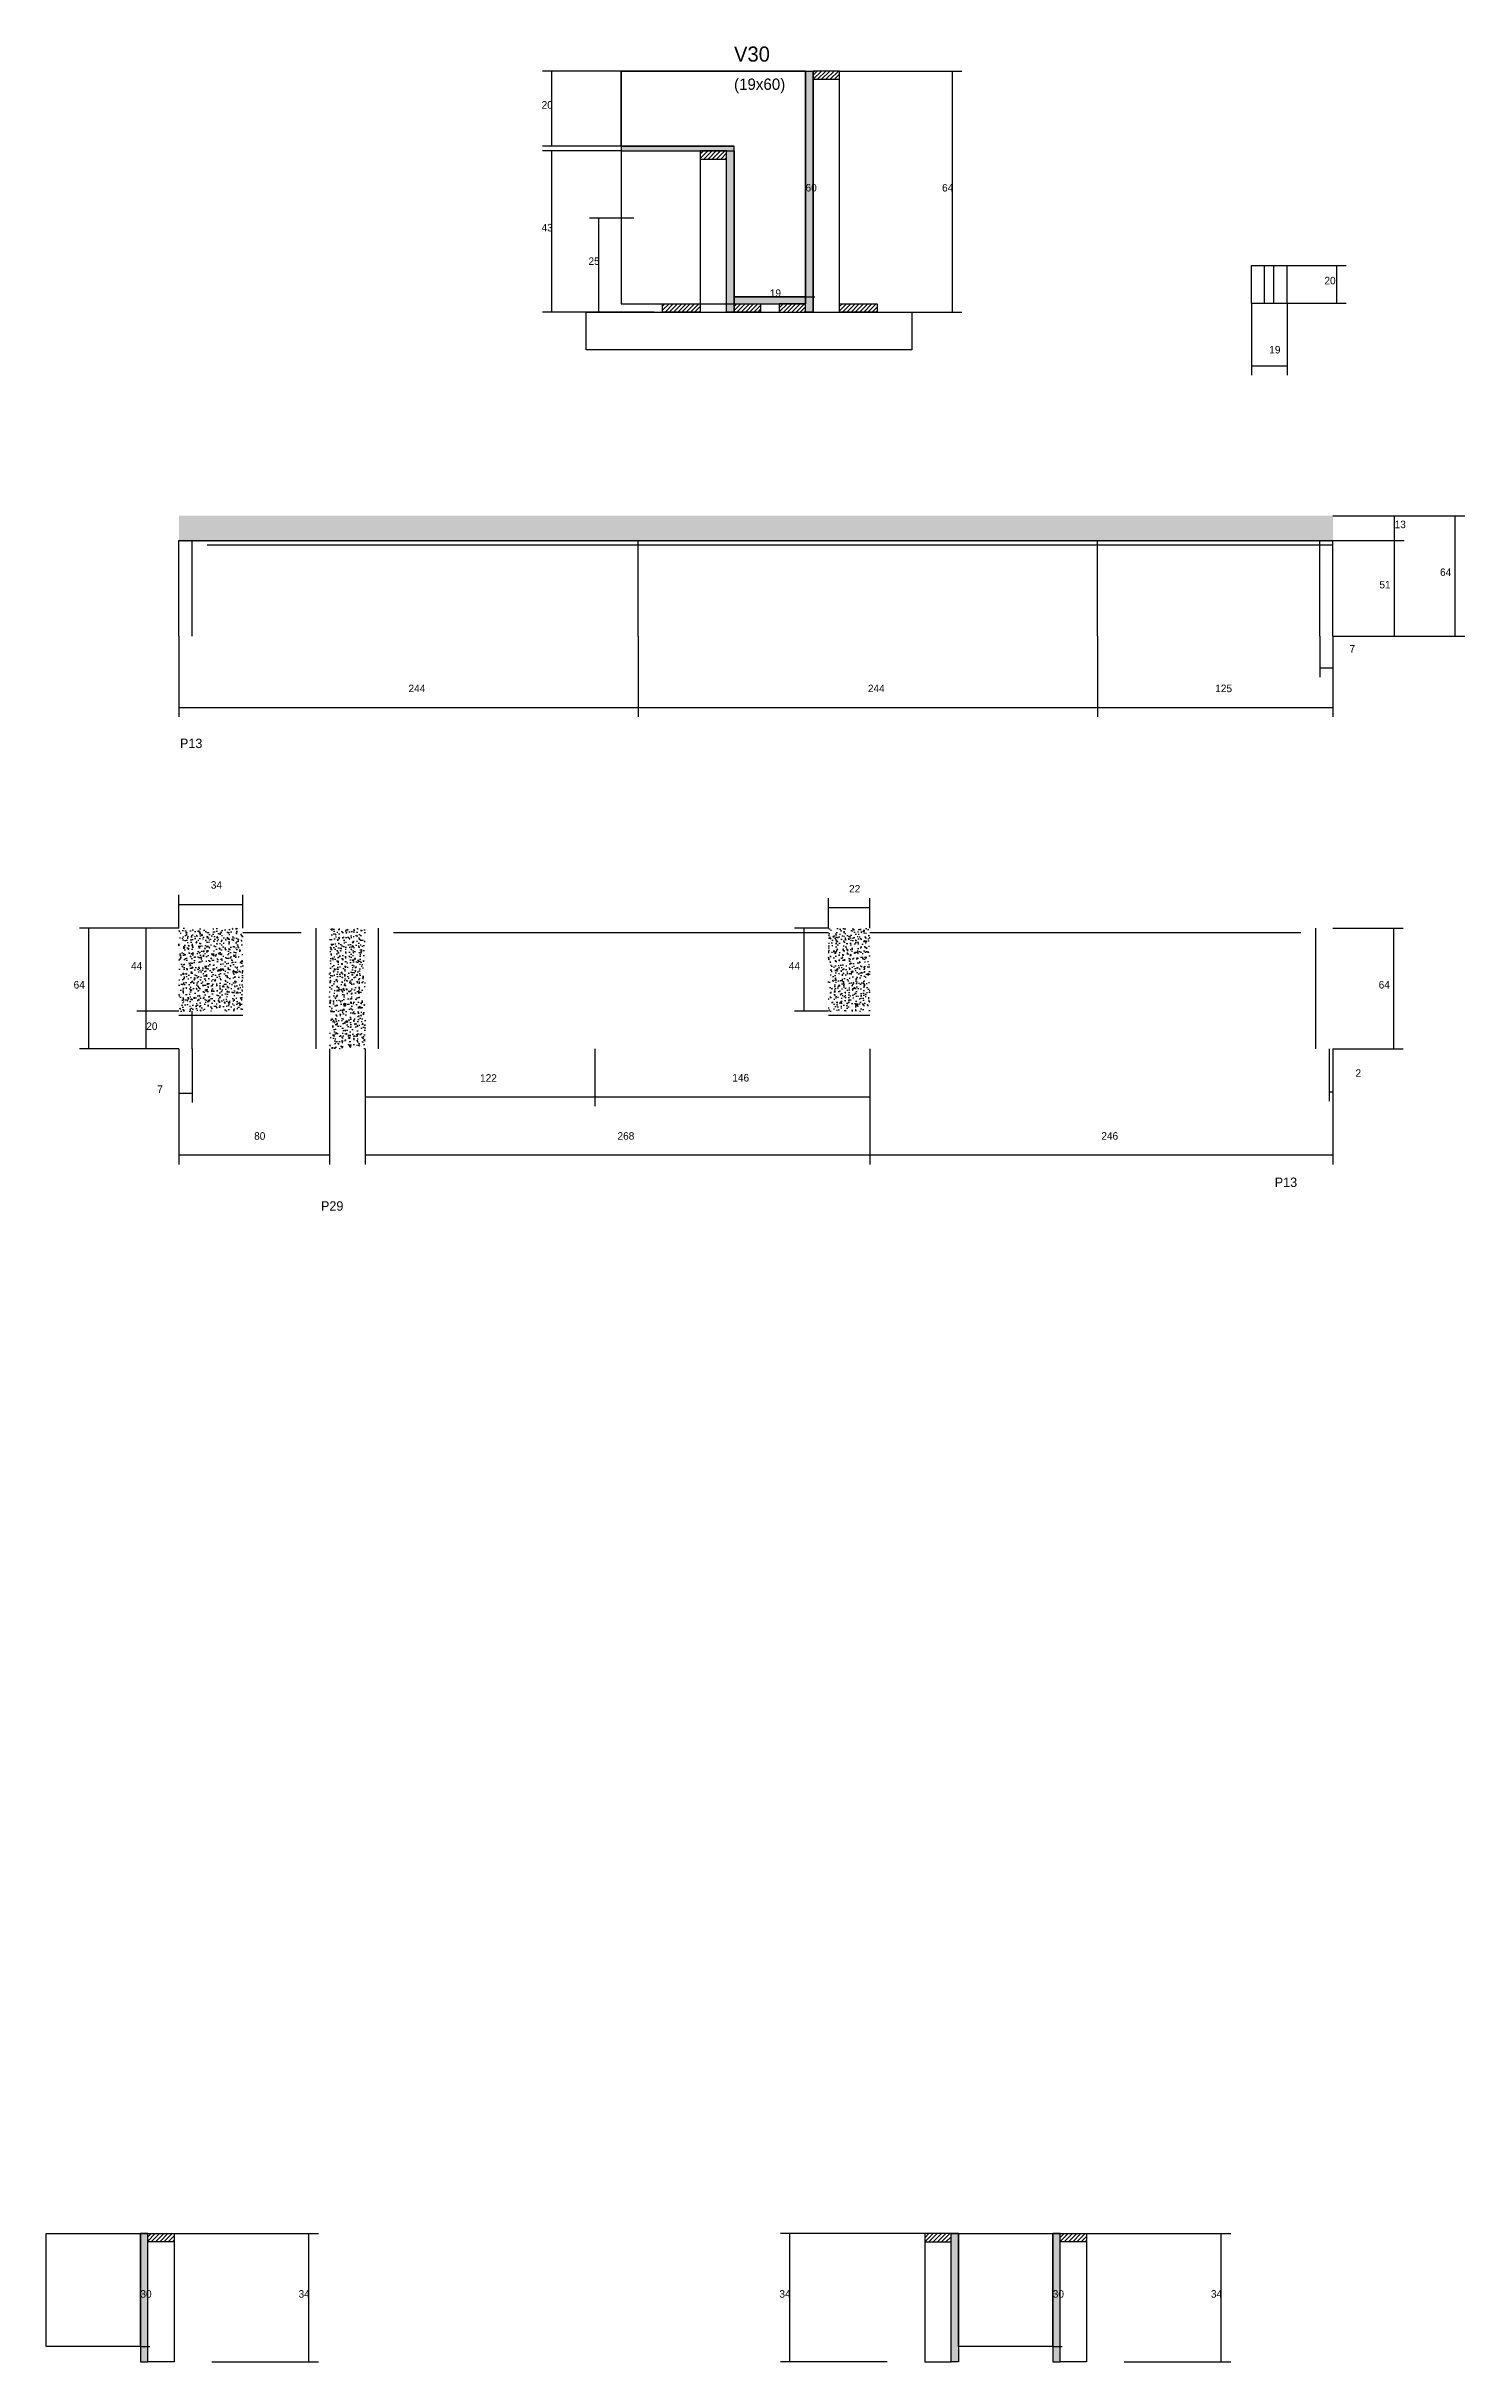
# Model space of a CAD drawing. Header units: metres. Extents: x 139408 to 140162, y 28510 to 29740.
import ezdxf

# ---------------------------------------------------------------- set-up
doc = ezdxf.new("R2010")
doc.units = ezdxf.units.M
for name, color, linetype in [('CONCRETO', 251, 'Continuous'), ('COTA', 241, 'Continuous'), ('Cota Seção (2x)', 4, 'Continuous'), ('Hachura', 253, 'Continuous'), ('Madeira', 126, 'Continuous'), ('NOMENCLATURA', 7, 'Continuous'), ('Painéis', 200, 'Continuous'), ('SARR_2.2x7', 40, 'Continuous'), ('Texto Seção', 7, 'Continuous')]:
    doc.layers.add(name, color=color, linetype=linetype)

msp = doc.modelspace()

# ---------------------------------------------------------------- hatches: boundary and pattern name
at = {"layer": 'COTA'}
h = msp.add_hatch(dxfattribs=at)
h.set_pattern_fill('AR-CONC', scale=0.03)
h.paths.add_polyline_path([(139478.6, 29490.3), (139478.6, 29476.3), (139478.6, 29476.3), (140091.6, 29476.3), (140091.6, 29476.3), (140091.6, 29490.3), (140091.6, 29490.3), (139478.6, 29490.3)])
h = msp.add_hatch(dxfattribs=at)
h.set_pattern_fill('AR-CONC', scale=0.03)
h.paths.add_polyline_path([(139512.6, 29271.2), (139478.6, 29271.2), (139478.6, 29227.2), (139512.6, 29227.2)])
h = msp.add_hatch(dxfattribs=at)
h.set_pattern_fill('AR-CONC', scale=0.03)
h.paths.add_polyline_path([(139558.6, 29207.2), (139577.6, 29207.2), (139577.6, 29271.2), (139558.6, 29271.2)])
h = msp.add_hatch(dxfattribs=at)
h.set_pattern_fill('AR-CONC', scale=0.03)
h.paths.add_polyline_path([(139823.6, 29227.2), (139845.6, 29227.2), (139845.6, 29271.2), (139823.6, 29271.2)])
at = {"layer": 'Hachura'}
h = msp.add_hatch(color=8, dxfattribs=at)
h.dxf.hatch_style = 1
h.paths.add_polyline_path([(139811.5, 29726.5), (139815.5, 29726.5), (139815.5, 29726.5), (139815.5, 29598.5), (139815.5, 29598.5), (139811.5, 29598.5), (139811.5, 29598.5), (139811.5, 29726.5)])
h = msp.add_hatch(dxfattribs=at)
h.set_pattern_fill('ANSI31', scale=0.5)
h.paths.add_polyline_path([(139829.5, 29722.1), (139829.5, 29726.5), (139829.5, 29726.5), (139815.5, 29726.5), (139815.5, 29726.5), (139815.5, 29722.1), (139815.5, 29722.1), (139829.5, 29722.1)])
h = msp.add_hatch(color=8, dxfattribs=at)
h.dxf.hatch_style = 1
h.paths.add_polyline_path([(139773.5, 29684.1), (139773.5, 29686.5), (139773.5, 29686.5), (139713.5, 29686.5), (139713.5, 29686.5), (139713.5, 29684.1), (139713.5, 29684.1), (139773.5, 29684.1)])
h = msp.add_hatch(dxfattribs=at)
h.set_pattern_fill('ANSI31', scale=0.5)
h.paths.add_polyline_path([(139769.5, 29679.7), (139769.5, 29684.1), (139769.5, 29684.1), (139755.5, 29684.1), (139755.5, 29684.1), (139755.5, 29679.7), (139755.5, 29679.7), (139769.5, 29679.7)])
h = msp.add_hatch(color=8, dxfattribs=at)
h.dxf.hatch_style = 1
h.paths.add_polyline_path([(139769.5, 29684.1), (139773.5, 29684.1), (139773.5, 29684.1), (139773.5, 29598.5), (139773.5, 29598.5), (139769.5, 29598.5), (139769.5, 29598.5), (139769.5, 29684.1)])
h = msp.add_hatch(dxfattribs=at)
h.set_pattern_fill('ANSI31', scale=0.5)
h.paths.add_polyline_path([(139735.5, 29598.5), (139735.5, 29602.9), (139735.5, 29602.9), (139755.5, 29602.9), (139755.5, 29602.9), (139755.5, 29598.5), (139755.5, 29598.5), (139735.5, 29598.5)])
h = msp.add_hatch(color=8, dxfattribs=at)
h.dxf.hatch_style = 1
h.paths.add_polyline_path([(139811.5, 29602.9), (139811.5, 29606.5), (139811.5, 29606.5), (139773.5, 29606.5), (139773.5, 29606.5), (139773.5, 29602.9), (139773.5, 29602.9), (139811.5, 29602.9)])
h = msp.add_hatch(dxfattribs=at)
h.set_pattern_fill('ANSI31', scale=0.5)
h.paths.add_polyline_path([(139773.5, 29598.5), (139773.5, 29602.9), (139773.5, 29602.9), (139787.5, 29602.9), (139787.5, 29602.9), (139787.5, 29598.5), (139787.5, 29598.5), (139773.5, 29598.5)])
h = msp.add_hatch(dxfattribs=at)
h.set_pattern_fill('ANSI31', scale=0.5)
h.paths.add_polyline_path([(139811.5, 29598.5), (139811.5, 29602.9), (139811.5, 29602.9), (139797.5, 29602.9), (139797.5, 29602.9), (139797.5, 29598.5), (139797.5, 29598.5), (139811.5, 29598.5)])
h = msp.add_hatch(dxfattribs=at)
h.set_pattern_fill('ANSI31', scale=0.5)
h.paths.add_polyline_path([(139829.5, 29598.5), (139829.5, 29602.9), (139829.5, 29602.9), (139849.5, 29602.9), (139849.5, 29602.9), (139849.5, 29598.5), (139849.5, 29598.5), (139829.5, 29598.5)])
h = msp.add_hatch(color=8, dxfattribs=at)
h.dxf.hatch_style = 1
h.paths.add_polyline_path([(139462.2, 28577.9), (139458.2, 28577.9), (139458.2, 28577.9), (139458.2, 28509.9), (139458.2, 28509.9), (139462.2, 28509.9), (139462.2, 28509.9), (139462.2, 28577.9)])
h = msp.add_hatch(dxfattribs=at)
h.set_pattern_fill('ANSI31', scale=0.5)
h.paths.add_polyline_path([(139462.2, 28573.5), (139462.2, 28577.9), (139462.2, 28577.9), (139476.2, 28577.9), (139476.2, 28577.9), (139476.2, 28573.5), (139476.2, 28573.5), (139462.2, 28573.5)])
h = msp.add_hatch(dxfattribs=at)
h.set_pattern_fill('ANSI31', scale=0.5)
h.paths.add_polyline_path([(139888.8, 28573.5), (139888.8, 28577.9), (139888.8, 28577.9), (139874.8, 28577.9), (139874.8, 28577.9), (139874.8, 28573.5), (139874.8, 28573.5), (139888.8, 28573.5)])
h = msp.add_hatch(color=8, dxfattribs=at)
h.dxf.hatch_style = 1
h.paths.add_polyline_path([(139888.8, 28577.9), (139892.8, 28577.9), (139892.8, 28577.9), (139892.8, 28509.9), (139892.8, 28509.9), (139888.8, 28509.9), (139888.8, 28509.9), (139888.8, 28577.9)])
h = msp.add_hatch(color=8, dxfattribs=at)
h.dxf.hatch_style = 1
h.paths.add_polyline_path([(139946.8, 28577.9), (139942.8, 28577.9), (139942.8, 28577.9), (139942.8, 28509.9), (139942.8, 28509.9), (139946.8, 28509.9), (139946.8, 28509.9), (139946.8, 28577.9)])
h = msp.add_hatch(dxfattribs=at)
h.set_pattern_fill('ANSI31', scale=0.5)
h.paths.add_polyline_path([(139946.8, 28573.5), (139946.8, 28577.9), (139946.8, 28577.9), (139960.8, 28577.9), (139960.8, 28577.9), (139960.8, 28573.5), (139960.8, 28573.5), (139946.8, 28573.5)])

# ---------------------------------------------------------------- linework, layer by layer
at = {"layer": 'CONCRETO'}
for points in [[(139773.5, 29686.5), (139713.5, 29686.5), (139713.5, 29726.5), (139773.5, 29726.5), (139773.5, 29726.5), (139811.5, 29726.5), (139811.5, 29602.9), (139811.5, 29602.9), (139811.5, 29606.5), (139773.5, 29606.5)], [(139713.5, 29602.9), (139811.5, 29602.9), (139811.5, 29726.5), (139713.5, 29726.5)], [(139408.2, 28577.9), (139408.2, 28577.9), (139408.2, 28577.9), (139408.2, 28577.9), (139458.2, 28577.9), (139458.2, 28577.9), (139458.2, 28577.9), (139458.2, 28517.9), (139408.2, 28517.9), (139408.2, 28577.9)], [(139892.8, 28577.9), (139892.8, 28577.9), (139892.8, 28577.9), (139892.8, 28577.9), (139942.8, 28577.9), (139942.8, 28577.9), (139942.8, 28577.9), (139942.8, 28517.9), (139892.8, 28517.9), (139892.8, 28577.9)]]:
    msp.add_lwpolyline(points, close=True, dxfattribs=at)
at = {"layer": 'COTA'}
for p, q in [((139713.5, 29726.5), (139671.8, 29726.5)), ((139676.8, 29686.5), (139676.8, 29726.5)), ((139829.5, 29726.5), (139894.5, 29726.5)), ((139889.5, 29598.5), (139889.5, 29726.5)), ((139713.5, 29686.5), (139671.8, 29686.5)), ((139713.5, 29684.1), (139671.8, 29684.1)), ((139676.8, 29598.5), (139676.8, 29684.1)), ((139720.2, 29648.4), (139696.7, 29648.4)), ((139701.7, 29598.5), (139701.7, 29648.4)), ((140067.3, 29623.2), (140098.6, 29623.2)), ((140093.6, 29603.2), (140093.6, 29623.2)), ((140048.3, 29603.2), (140048.3, 29565)), ((140067.3, 29603.2), (140067.3, 29565)), ((140067.3, 29603.2), (140098.6, 29603.2)), ((139731.1, 29598.5), (139671.8, 29598.5)), ((139720.2, 29598.5), (139696.7, 29598.5)), ((139829.5, 29598.5), (139894.5, 29598.5)), ((140048.3, 29570), (140067.3, 29570)), ((140091.6, 29490.3), (140129.4, 29490.3)), ((140091.6, 29490.3), (140161.6, 29490.3)), ((140124.4, 29477.1), (140124.4, 29490.3)), ((140156.6, 29426.3), (140156.6, 29490.3)), ((140091.6, 29477.1), (140129.4, 29477.1)), ((140091.6, 29477.1), (140129.4, 29477.1)), ((140124.4, 29426.3), (140124.4, 29477.1)), ((139478.6, 29426.3), (139478.6, 29383.5)), ((139722.6, 29426.3), (139722.6, 29383.5)), ((139722.6, 29426.3), (139722.6, 29383.5)), ((139966.6, 29426.3), (139966.6, 29383.5)), ((139966.6, 29426.3), (139966.6, 29383.5)), ((140084.6, 29426.3), (140084.6, 29404.5)), ((140091.6, 29426.3), (140091.6, 29404.5)), ((140091.6, 29426.3), (140091.6, 29383.5)), ((140091.6, 29426.3), (140129.4, 29426.3)), ((140091.6, 29426.3), (140161.6, 29426.3)), ((140084.6, 29409.5), (140091.6, 29409.5)), ((139478.6, 29388.5), (139722.6, 29388.5)), ((139722.6, 29388.5), (139966.6, 29388.5)), ((139966.6, 29388.5), (140091.6, 29388.5)), ((139478.6, 29271.2), (139478.6, 29288.9)), ((139478.6, 29283.9), (139512.6, 29283.9)), ((139512.6, 29271.2), (139512.6, 29288.9)), ((139823.6, 29271.2), (139823.6, 29287.2)), ((139823.6, 29282.2), (139845.6, 29282.2)), ((139845.6, 29271.2), (139845.6, 29287.2)), ((139478.6, 29271.2), (139425.8, 29271.2)), ((139430.8, 29207.2), (139430.8, 29271.2)), ((139478.6, 29271.2), (139456.3, 29271.2)), ((139461.3, 29227.2), (139461.3, 29271.2)), ((139823.6, 29271.2), (139805.7, 29271.2)), ((139810.7, 29227.2), (139810.7, 29271.2)), ((140091.6, 29271.2), (140129, 29271.2)), ((140124, 29207.2), (140124, 29271.2)), ((139478.6, 29227.2), (139456.3, 29227.2)), ((139478.6, 29227.2), (139456.3, 29227.2)), ((139461.3, 29207.2), (139461.3, 29227.2)), ((139823.6, 29227.2), (139805.7, 29227.2)), ((139478.6, 29207.2), (139425.8, 29207.2)), ((139478.6, 29207.2), (139456.3, 29207.2)), ((139478.6, 29207.2), (139478.6, 29178.7)), ((139478.6, 29207.2), (139478.6, 29145.8)), ((139485.6, 29207.2), (139485.6, 29178.7)), ((139558.6, 29207.2), (139558.6, 29145.8)), ((139577.6, 29207.2), (139577.6, 29145.8)), ((139577.6, 29207.2), (139577.6, 29176.7)), ((139699.6, 29207.2), (139699.6, 29176.7)), ((139699.6, 29207.2), (139699.6, 29176.7)), ((139845.6, 29207.2), (139845.6, 29145.8)), ((139845.6, 29207.2), (139845.6, 29145.8)), ((139845.6, 29207.2), (139845.6, 29176.7)), ((140089.6, 29207.2), (140089.6, 29179.3)), ((140091.6, 29207.2), (140091.6, 29145.8)), ((140091.6, 29207.2), (140129, 29207.2)), ((140091.6, 29207.2), (140091.6, 29179.3)), ((139478.6, 29183.7), (139485.6, 29183.7)), ((139577.6, 29181.7), (139699.6, 29181.7)), ((139699.6, 29181.7), (139845.6, 29181.7)), ((140089.6, 29184.3), (140091.6, 29184.3)), ((139478.6, 29150.8), (139558.6, 29150.8)), ((139577.6, 29150.8), (139845.6, 29150.8)), ((139845.6, 29150.8), (140091.6, 29150.8)), ((139476.2, 28577.9), (139552.7, 28577.9)), ((139547.7, 28509.9), (139547.7, 28577.9)), ((139892.8, 28577.9), (139798.1, 28577.9)), ((139803.1, 28509.9), (139803.1, 28577.9)), ((139960.8, 28577.9), (140037.3, 28577.9)), ((140032.3, 28509.9), (140032.3, 28577.9)), ((139496.2, 28509.9), (139552.7, 28509.9)), ((139854.8, 28509.9), (139798.1, 28509.9)), ((139980.8, 28509.9), (140037.3, 28509.9))]:
    msp.add_line(p, q, dxfattribs=at)
at = {"layer": 'Cota Seção (2x)'}
for p, q in [((139773.5, 29726.5), (139816.5, 29726.5)), ((139811.5, 29606.5), (139811.5, 29726.5)), ((139773.5, 29598.5), (139773.5, 29611.5)), ((139773.5, 29606.5), (139816.5, 29606.5)), ((139773.5, 29606.5), (139811.5, 29606.5)), ((139811.5, 29598.5), (139811.5, 29611.5)), ((139458.2, 28517.9), (139458.2, 28577.9)), ((139458.2, 28577.9), (139463.2, 28577.9)), ((139942.8, 28517.9), (139942.8, 28577.9)), ((139942.8, 28577.9), (139947.8, 28577.9)), ((139458.2, 28517.9), (139463.2, 28517.9)), ((139942.8, 28517.9), (139947.8, 28517.9))]:
    msp.add_line(p, q, dxfattribs=at)
at = {"layer": 'Madeira'}
for points in [[(139829.5, 29722.1), (139829.5, 29726.5), (139815.5, 29726.5), (139815.5, 29722.1)], [(139829.5, 29726.5), (139815.5, 29726.5), (139815.5, 29598.5), (139829.5, 29598.5)], [(139769.5, 29679.7), (139769.5, 29684.1), (139755.5, 29684.1), (139755.5, 29679.7)], [(139769.5, 29684.1), (139755.5, 29684.1), (139755.5, 29598.5), (139769.5, 29598.5)], [(139735.5, 29598.5), (139735.5, 29602.9), (139755.5, 29602.9), (139755.5, 29598.5)], [(139773.5, 29598.5), (139773.5, 29602.9), (139787.5, 29602.9), (139787.5, 29598.5)], [(139811.5, 29598.5), (139811.5, 29602.9), (139797.5, 29602.9), (139797.5, 29598.5)], [(139829.5, 29598.5), (139829.5, 29602.9), (139849.5, 29602.9), (139849.5, 29598.5)], [(139867.9, 29578.5), (139694.9, 29578.5), (139694.9, 29598.5), (139867.9, 29598.5)], [(139462.2, 28573.5), (139462.2, 28577.9), (139476.2, 28577.9), (139476.2, 28573.5)], [(139462.2, 28577.9), (139476.2, 28577.9), (139476.2, 28509.9), (139462.2, 28509.9)], [(139888.8, 28573.5), (139888.8, 28577.9), (139874.8, 28577.9), (139874.8, 28573.5)], [(139888.8, 28577.9), (139874.8, 28577.9), (139874.8, 28509.9), (139888.8, 28509.9)], [(139946.8, 28573.5), (139946.8, 28577.9), (139960.8, 28577.9), (139960.8, 28573.5)], [(139946.8, 28577.9), (139960.8, 28577.9), (139960.8, 28509.9), (139946.8, 28509.9)]]:
    msp.add_lwpolyline(points, close=True, dxfattribs=at)
at = {"layer": 'Painéis'}
for p, q in [((139815.5, 29598.5), (139815.5, 29726.5)), ((139713.5, 29686.5), (139773.5, 29686.5)), ((139773.5, 29598.5), (139773.5, 29684.1)), ((140048.3, 29623.2), (140067.3, 29623.2)), ((140048.3, 29603.2), (140048.3, 29623.2)), ((140067.3, 29603.2), (140067.3, 29623.2)), ((139773.5, 29606.5), (139811.5, 29606.5)), ((139773.5, 29602.9), (139773.5, 29606.5)), ((139811.5, 29602.9), (139811.5, 29606.5)), ((140048.3, 29603.2), (140067.3, 29603.2)), ((139478.6, 29477.1), (140091.6, 29477.1)), ((139478.6, 29426.3), (139478.6, 29477.1)), ((139722.6, 29426.3), (139722.6, 29477.1)), ((139966.6, 29426.3), (139966.6, 29477.1)), ((140091.6, 29426.3), (140091.6, 29477.1))]:
    msp.add_line(p, q, dxfattribs=at)
for points in [[(139811.5, 29726.5), (139815.5, 29726.5), (139815.5, 29598.5), (139811.5, 29598.5)], [(139773.5, 29684.1), (139773.5, 29686.5), (139713.5, 29686.5), (139713.5, 29684.1)], [(139769.5, 29684.1), (139773.5, 29684.1), (139773.5, 29598.5), (139769.5, 29598.5)], [(139811.5, 29602.9), (139811.5, 29606.5), (139773.5, 29606.5), (139773.5, 29602.9)], [(139462.2, 28577.9), (139458.2, 28577.9), (139458.2, 28509.9), (139462.2, 28509.9)], [(139888.8, 28577.9), (139892.8, 28577.9), (139892.8, 28509.9), (139888.8, 28509.9)], [(139946.8, 28577.9), (139942.8, 28577.9), (139942.8, 28509.9), (139946.8, 28509.9)]]:
    msp.add_lwpolyline(points, close=True, dxfattribs=at)
at = {"layer": 'SARR_2.2x7'}
for p, q in [((140055.3, 29603.2), (140055.3, 29623.2)), ((140060.3, 29603.2), (140060.3, 29623.2)), ((139485.6, 29426.3), (139485.6, 29477.1)), ((140084.6, 29426.3), (140084.6, 29477.1)), ((139493.6, 29474.9), (139722.6, 29474.9)), ((139722.6, 29474.9), (139966.6, 29474.9)), ((139966.6, 29474.9), (140091.6, 29474.9)), ((139512.6, 29269), (139543.6, 29269)), ((139551.6, 29207.2), (139551.6, 29271.2)), ((139584.6, 29207.2), (139584.6, 29271.2)), ((139592.6, 29269), (139823.6, 29269)), ((139845.6, 29269), (140074.6, 29269)), ((140082.6, 29207.2), (140082.6, 29271.2)), ((139478.6, 29225), (139512.6, 29225)), ((139485.6, 29207.2), (139485.6, 29227.2)), ((139823.6, 29225), (139845.6, 29225))]:
    msp.add_line(p, q, dxfattribs=at)

# ---------------------------------------------------------------- texts
at = {"layer": 'COTA'}
for s, p in [('20', (139671.3, 29706.5)), ('64', (139884, 29662.5)), ('43', (139671.3, 29641.3)), ('25', (139696.2, 29623.5)), ('20', (140087.1, 29613.2)), ('19', (140057.8, 29576.5)), ('13', (140124.4, 29483.7)), ('51', (140116.3, 29451.7)), ('64', (140148.5, 29458.3)), ('7', (140100.4, 29417.6)), ('244', (139600.6, 29396.6)), ('244', (139844.6, 29396.6)), ('125', (140029.1, 29396.6)), ('34', (139495.6, 29292.2)), ('22', (139834.6, 29290.2)), ('64', (139422.7, 29239.2)), ('44', (139453.2, 29249.2)), ('44', (139802.6, 29249.2)), ('64', (140115.9, 29239.2)), ('20', (139461.3, 29217.2)), ('122', (139638.6, 29189.7)), ('146', (139772.6, 29189.8)), ('2', (140103.6, 29192.3)), ('7', (139467.1, 29183.7)), ('80', (139518.6, 29158.9)), ('268', (139711.6, 29158.9)), ('246', (139968.6, 29158.9)), ('34', (139542.2, 28543.9)), ('34', (139797.6, 28543.9)), ('34', (140026.8, 28543.9))]:
    msp.add_text(s, height=4, dxfattribs=at).set_placement(p)
at = {"layer": 'Cota Seção (2x)'}
for s, p in [('60', (139811.5, 29662.5)), ('19', (139792.5, 29606.5)), ('30', (139458.2, 28543.9)), ('30', (139942.8, 28543.9))]:
    msp.add_text(s, height=4, dxfattribs=at).set_placement(p)
at = {"layer": 'NOMENCLATURA'}
for s, p in [('P13', (139479.2, 29366.9)), ('P13', (140060.7, 29133.8)), ('P29', (139554.1, 29121.2))]:
    msp.add_text(s, height=5, dxfattribs=at).set_placement(p)
at = {"layer": 'Texto Seção'}
for s, height, p in [('V30', 8, (139773.5, 29731.5)), ('(19x60)', 6, (139773.5, 29716.5))]:
    msp.add_text(s, height=height, dxfattribs=at).set_placement(p)

doc.saveas('drawing.dxf')
